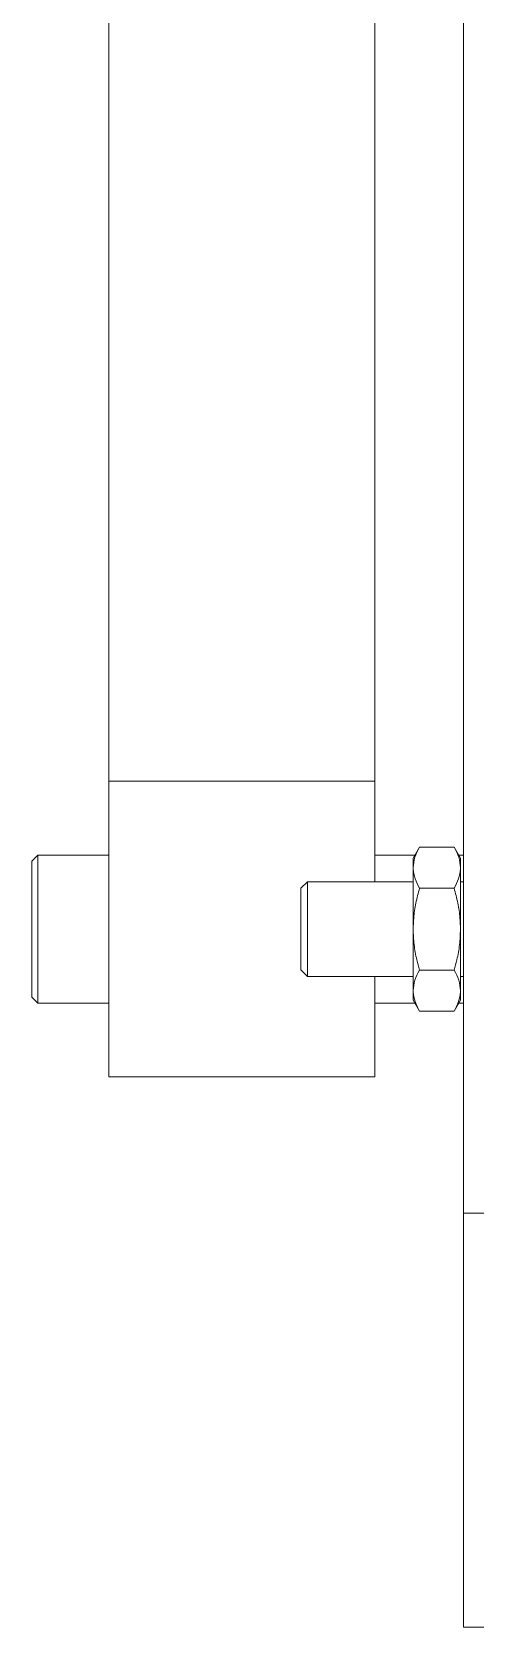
# Model space of a CAD drawing. Header units: inches. Extents: x -605 to 2991212, y -2872845 to 0.
# Drawn here: x 2768492.6 to 2768567.6, y -2487879.1 to -2487609.4 of the extents above; entities that cross this region are included whole.
import ezdxf

# ---------------------------------------------------------------- set-up
doc = ezdxf.new("R2010")
doc.units = ezdxf.units.IN
doc.header["$LTSCALE"] = 600
doc.header["$MEASUREMENT"] = 0
doc.layers.add('GB', color=6, linetype='Continuous', lineweight=20)
doc.layers.add('PV_STEEL LINE', color=7, linetype='Continuous', lineweight=0)

# ---------------------------------------------------------------- blocks, each defined once
blk = doc.blocks.new('*U1330')
at = {"color": 7, "linetype": 'Continuous', "lineweight": 15}
for p, q in [((684526.58, -227656.58), (684526.58, -228079.88)), ((684466.58, -228006.88), (684466.58, -227791.96)), ((684511.58, -228006.88), (684511.58, -227791.96)), ((684511.58, -228006.88), (684466.58, -228006.88)), ((684466.58, -228006.88), (684466.58, -228056.88)), ((684511.58, -228006.88), (684511.58, -228023.88)), ((684454.58, -228019.38), (684453.58, -228020.38)), ((684453.58, -228043.38), (684453.58, -228020.38)), ((684466.58, -228019.38), (684454.58, -228019.38)), ((684454.58, -228019.38), (684454.58, -228044.38)), ((684518.37, -228019.38), (684511.58, -228019.38)), ((684519.16, -228018.03), (684518.08, -228019.88)), ((684518.08, -228019.88), (684518.08, -228021.49)), ((684525.01, -228018.03), (684519.16, -228018.03)), ((684526.08, -228019.88), (684525.01, -228018.03)), ((684526.58, -228019.38), (684525.8, -228019.38)), ((684526.08, -228021.49), (684526.08, -228019.88)), ((684518.08, -228031.88), (684518.08, -228021.49)), ((684526.08, -228031.88), (684526.08, -228021.49)), ((684500.19, -228023.88), (684499.08, -228024.98)), ((684499.08, -228024.98), (684499.08, -228038.78)), ((684518.08, -228023.88), (684500.19, -228023.88)), ((684500.19, -228023.88), (684500.19, -228039.88)), ((684525.01, -228024.96), (684519.16, -228024.96)), ((684526.58, -228023.88), (684526.08, -228023.88)), ((684518.08, -228031.88), (684518.08, -228042.28)), ((684526.08, -228042.28), (684526.08, -228031.88)), ((684499.08, -228038.78), (684500.19, -228039.88)), ((684525.01, -228038.81), (684519.16, -228038.81)), ((684500.19, -228039.88), (684518.08, -228039.88)), ((684511.58, -228039.88), (684511.58, -228056.88)), ((684526.08, -228039.88), (684526.58, -228039.88)), ((684453.58, -228043.38), (684454.58, -228044.38)), ((684454.58, -228044.38), (684466.58, -228044.38)), ((684511.58, -228044.38), (684518.37, -228044.38)), ((684518.08, -228042.28), (684518.08, -228043.88)), ((684518.08, -228043.88), (684519.16, -228045.74)), ((684525.01, -228045.74), (684526.08, -228043.88)), ((684525.8, -228044.38), (684526.58, -228044.38)), ((684526.08, -228043.88), (684526.08, -228042.28)), ((684525.01, -228045.74), (684519.16, -228045.74)), ((684466.58, -228056.88), (684511.58, -228056.88)), ((684526.58, -228079.88), (684530.58, -228079.88)), ((684526.58, -228149.88), (684526.58, -228079.88)), ((684530.58, -228149.88), (684526.58, -228149.88))]:
    blk.add_line(p, q, dxfattribs=at)
for points, knots in [([(684519.16, -228018.03), (684518.86, -228018.59), (684518.25, -228019.72), (684518.14, -228020.9), (684518.08, -228021.49)], [0, 0, 0, 0, 0.495458, 1, 1, 1, 1]), ([(684525.01, -228018.03), (684525.31, -228018.59), (684525.92, -228019.72), (684526.03, -228020.9), (684526.08, -228021.49)], [0, 0, 0, 0, 0.495458, 1, 1, 1, 1]), ([(684518.08, -228021.49), (684518.09, -228021.57), (684518.1, -228022.19), (684518.33, -228023.37), (684518.88, -228024.42), (684519.16, -228024.96)], [0, 0, 0, 0, 0.070099, 0.530789, 1, 1, 1, 1]), ([(684526.08, -228021.49), (684526.08, -228021.57), (684526.07, -228022.19), (684525.84, -228023.37), (684525.29, -228024.42), (684525.01, -228024.96)], [0, 0, 0, 0, 0.070099, 0.530789, 1, 1, 1, 1]), ([(684518.08, -228031.88), (684518.1, -228031.25), (684518.14, -228029.77), (684518.5, -228027.45), (684518.94, -228025.79), (684519.16, -228024.96)], [0, 0, 0, 0, 0.268407, 0.632373, 1, 1, 1, 1]), ([(684526.08, -228031.88), (684526.07, -228031.25), (684526.03, -228029.77), (684525.67, -228027.45), (684525.23, -228025.79), (684525.01, -228024.96)], [0, 0, 0, 0, 0.268407, 0.632373, 1, 1, 1, 1]), ([(684519.16, -228038.81), (684519, -228038.23), (684518.61, -228036.81), (684518.18, -228034.5), (684518.12, -228032.76), (684518.08, -228031.88)], [0, 0, 0, 0, 0.257243, 0.62638, 1, 1, 1, 1]), ([(684525.01, -228038.81), (684525.17, -228038.23), (684525.56, -228036.81), (684525.99, -228034.5), (684526.05, -228032.76), (684526.08, -228031.88)], [0, 0, 0, 0, 0.257243, 0.62638, 1, 1, 1, 1]), ([(684519.16, -228038.81), (684518.86, -228039.37), (684518.25, -228040.51), (684518.14, -228041.68), (684518.08, -228042.28)], [0, 0, 0, 0, 0.495458, 1, 1, 1, 1]), ([(684525.01, -228038.81), (684525.31, -228039.37), (684525.92, -228040.51), (684526.03, -228041.68), (684526.08, -228042.28)], [0, 0, 0, 0, 0.495458, 1, 1, 1, 1]), ([(684518.08, -228042.28), (684518.09, -228042.36), (684518.1, -228042.98), (684518.33, -228044.15), (684518.88, -228045.21), (684519.16, -228045.74)], [0, 0, 0, 0, 0.070099, 0.530789, 1, 1, 1, 1]), ([(684526.08, -228042.28), (684526.08, -228042.36), (684526.07, -228042.98), (684525.84, -228044.15), (684525.29, -228045.21), (684525.01, -228045.74)], [0, 0, 0, 0, 0.070099, 0.530789, 1, 1, 1, 1])]:
    blk.add_open_spline(points, degree=3, knots=knots, dxfattribs=at)
blk = doc.blocks.new('45B')
at = {"layer": 'PV_STEEL LINE', "color": 8, "linetype": 'ByBlock'}
blk.add_blockref('*U1330', (1487771.1, -2582564.98), dxfattribs=at)

msp = doc.modelspace()

# ---------------------------------------------------------------- block references
at = {"layer": 'GB', "color": 1}
msp.add_blockref('45B', (596267.93, 322835.77), dxfattribs=at)

doc.saveas('drawing.dxf')
